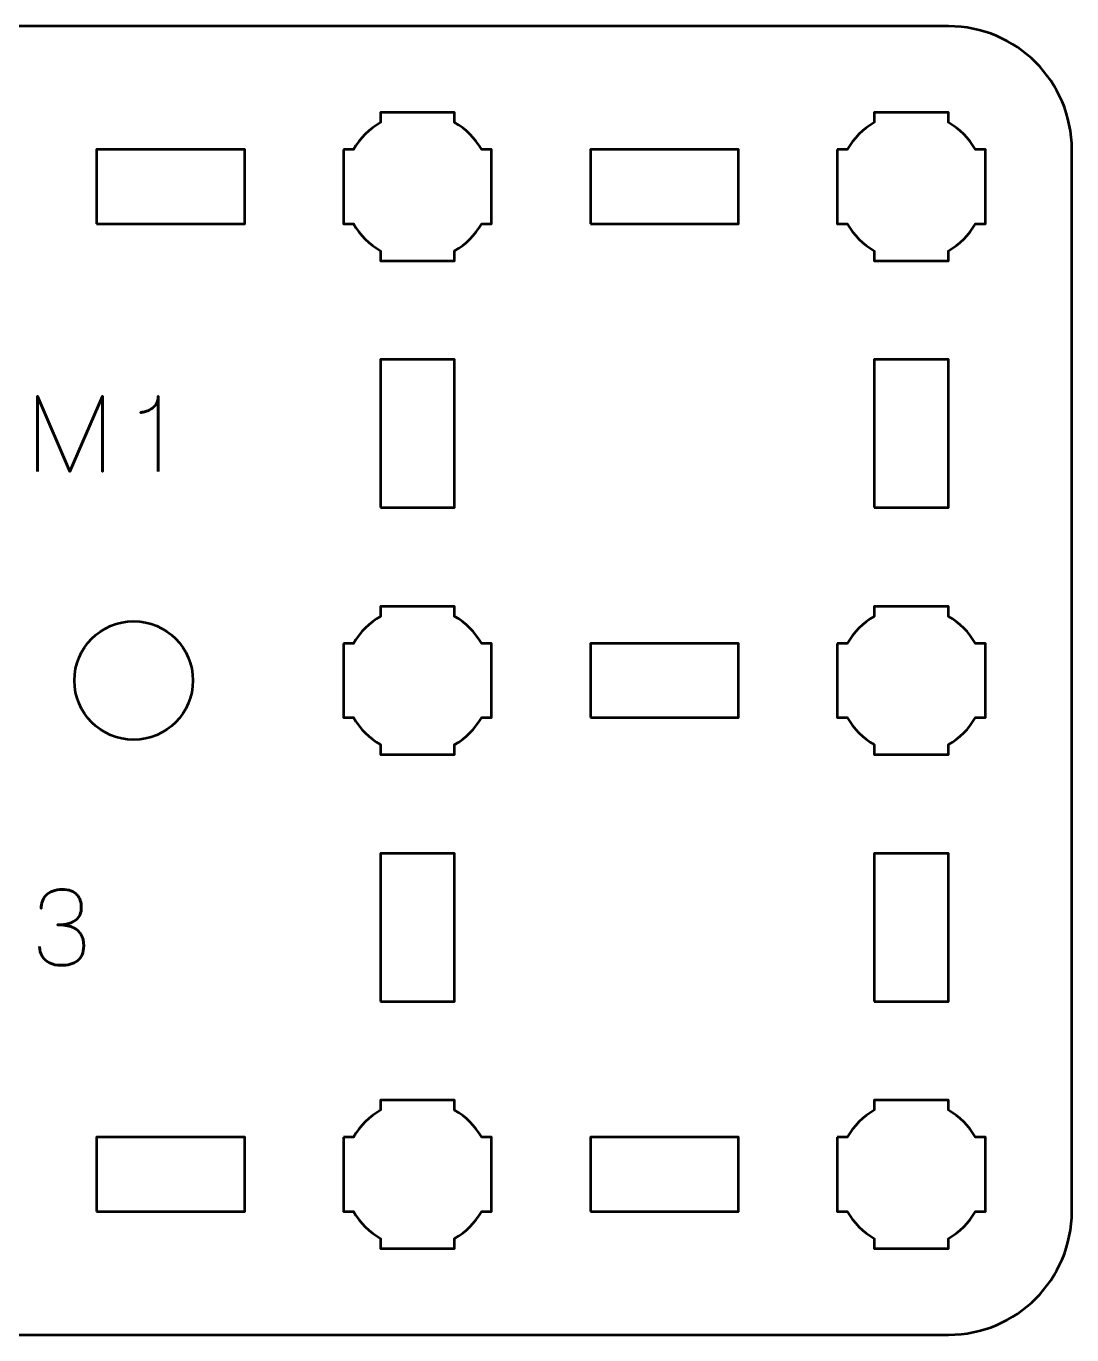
# Model space of a CAD drawing. Header units: centimetres. Extents: x -15.15 to -5.85, y -17.5 to -12.2.
# Drawn here: x -10.09 to -5.85, y -17.5 to -12.2 of the extents above; entities that cross this region are included whole.
import ezdxf

# ---------------------------------------------------------------- set-up
doc = ezdxf.new("R2010")
doc.units = ezdxf.units.CM
doc.header["$MEASUREMENT"] = 0
doc.layers.add('Layer 1', color=7, linetype='Continuous')

msp = doc.modelspace()

# ---------------------------------------------------------------- linework, layer by layer
at = {"layer": 'Layer 1', "lineweight": 53}
for points in [[(-8.65, -14.15), (-8.35, -14.15), (-8.35, -13.55), (-8.65, -13.55), (-8.65, -14.15)], [(-6.65, -14.15), (-6.35, -14.15), (-6.35, -13.55), (-6.65, -13.55), (-6.65, -14.15)], [(-8.65, -16.15), (-8.35, -16.15), (-8.35, -15.55), (-8.65, -15.55), (-8.65, -16.15)], [(-6.65, -16.15), (-6.35, -16.15), (-6.35, -15.55), (-6.65, -15.55), (-6.65, -16.15)]]:
    msp.add_lwpolyline(points, close=True, dxfattribs=at)
msp.add_ellipse((-9.65, -14.85), major_axis=(0, 0.24), ratio=1, dxfattribs=at)
for points, knots in [([(-15.15, -17), (-15.15, -17), (-15.15, -12.7), (-15.15, -12.7), (-15.15, -12.7), (-15.15, -12.42391), (-14.92609, -12.2), (-14.65, -12.2), (-14.65, -12.2), (-14.65, -12.2), (-6.35, -12.2), (-6.35, -12.2), (-6.35, -12.2), (-6.07391, -12.2), (-5.85, -12.42391), (-5.85, -12.7), (-5.85, -12.7), (-5.85, -12.7), (-5.85, -17), (-5.85, -17), (-5.85, -17), (-5.85, -17.27609), (-6.07391, -17.5), (-6.35, -17.5), (-6.35, -17.5), (-6.35, -17.5), (-14.65, -17.5), (-14.65, -17.5), (-14.65, -17.5), (-14.92609, -17.5), (-15.15, -17.27609), (-15.15, -17)], [0, 0, 0, 0, 0.125, 0.125, 0.125, 0.125, 0.25, 0.25, 0.25, 0.25, 0.375, 0.375, 0.375, 0.375, 0.5, 0.5, 0.5, 0.5, 0.625, 0.625, 0.625, 0.625, 0.75, 0.75, 0.75, 0.75, 0.875, 0.875, 0.875, 0.875, 1, 1, 1, 1]), ([(-8.8, -12.7), (-8.8, -12.7), (-8.75985, -12.7), (-8.75985, -12.7), (-8.75985, -12.7), (-8.7335, -12.65447), (-8.69553, -12.6165), (-8.65, -12.59015), (-8.65, -12.59015), (-8.65, -12.59015), (-8.65, -12.55), (-8.65, -12.55), (-8.65, -12.55), (-8.65, -12.55), (-8.5, -12.55), (-8.5, -12.55), (-8.5, -12.55), (-8.5, -12.55), (-8.35, -12.55), (-8.35, -12.55), (-8.35, -12.55), (-8.35, -12.55), (-8.35, -12.59015), (-8.35, -12.59015), (-8.35, -12.59015), (-8.30447, -12.6165), (-8.2665, -12.65447), (-8.24015, -12.7), (-8.24015, -12.7), (-8.24015, -12.7), (-8.2, -12.7), (-8.2, -12.7), (-8.2, -12.7), (-8.2, -12.7), (-8.2, -12.85), (-8.2, -12.85), (-8.2, -12.85), (-8.2, -12.85), (-8.2, -13), (-8.2, -13), (-8.2, -13), (-8.2, -13), (-8.24015, -13), (-8.24015, -13), (-8.24015, -13), (-8.2665, -13.04553), (-8.30447, -13.0835), (-8.35, -13.10985), (-8.35, -13.10985), (-8.35, -13.10985), (-8.35, -13.15), (-8.35, -13.15), (-8.35, -13.15), (-8.35, -13.15), (-8.5, -13.15), (-8.5, -13.15), (-8.5, -13.15), (-8.5, -13.15), (-8.65, -13.15), (-8.65, -13.15), (-8.65, -13.15), (-8.65, -13.15), (-8.65, -13.10985), (-8.65, -13.10985), (-8.65, -13.10985), (-8.69553, -13.0835), (-8.7335, -13.04553), (-8.75985, -13), (-8.75985, -13), (-8.75985, -13), (-8.8, -13), (-8.8, -13), (-8.8, -13), (-8.8, -13), (-8.8, -12.85), (-8.8, -12.85), (-8.8, -12.85), (-8.8, -12.85), (-8.8, -12.7), (-8.8, -12.7)], [0, 0, 0, 0, 0.05, 0.05, 0.05, 0.05, 0.1, 0.1, 0.1, 0.1, 0.15, 0.15, 0.15, 0.15, 0.2, 0.2, 0.2, 0.2, 0.25, 0.25, 0.25, 0.25, 0.3, 0.3, 0.3, 0.3, 0.35, 0.35, 0.35, 0.35, 0.4, 0.4, 0.4, 0.4, 0.45, 0.45, 0.45, 0.45, 0.5, 0.5, 0.5, 0.5, 0.55, 0.55, 0.55, 0.55, 0.6, 0.6, 0.6, 0.6, 0.65, 0.65, 0.65, 0.65, 0.7, 0.7, 0.7, 0.7, 0.75, 0.75, 0.75, 0.75, 0.8, 0.8, 0.8, 0.8, 0.85, 0.85, 0.85, 0.85, 0.9, 0.9, 0.9, 0.9, 0.95, 0.95, 0.95, 0.95, 1, 1, 1, 1]), ([(-6.8, -12.7), (-6.8, -12.7), (-6.75985, -12.7), (-6.75985, -12.7), (-6.75985, -12.7), (-6.7335, -12.65447), (-6.69553, -12.6165), (-6.65, -12.59015), (-6.65, -12.59015), (-6.65, -12.59015), (-6.65, -12.55), (-6.65, -12.55), (-6.65, -12.55), (-6.65, -12.55), (-6.5, -12.55), (-6.5, -12.55), (-6.5, -12.55), (-6.5, -12.55), (-6.35, -12.55), (-6.35, -12.55), (-6.35, -12.55), (-6.35, -12.55), (-6.35, -12.59015), (-6.35, -12.59015), (-6.35, -12.59015), (-6.30447, -12.6165), (-6.2665, -12.65447), (-6.24015, -12.7), (-6.24015, -12.7), (-6.24015, -12.7), (-6.2, -12.7), (-6.2, -12.7), (-6.2, -12.7), (-6.2, -12.7), (-6.2, -12.85), (-6.2, -12.85), (-6.2, -12.85), (-6.2, -12.85), (-6.2, -13), (-6.2, -13), (-6.2, -13), (-6.2, -13), (-6.24015, -13), (-6.24015, -13), (-6.24015, -13), (-6.2665, -13.04553), (-6.30447, -13.0835), (-6.35, -13.10985), (-6.35, -13.10985), (-6.35, -13.10985), (-6.35, -13.15), (-6.35, -13.15), (-6.35, -13.15), (-6.35, -13.15), (-6.5, -13.15), (-6.5, -13.15), (-6.5, -13.15), (-6.5, -13.15), (-6.65, -13.15), (-6.65, -13.15), (-6.65, -13.15), (-6.65, -13.15), (-6.65, -13.10985), (-6.65, -13.10985), (-6.65, -13.10985), (-6.69553, -13.0835), (-6.7335, -13.04553), (-6.75985, -13), (-6.75985, -13), (-6.75985, -13), (-6.8, -13), (-6.8, -13), (-6.8, -13), (-6.8, -13), (-6.8, -12.85), (-6.8, -12.85), (-6.8, -12.85), (-6.8, -12.85), (-6.8, -12.7), (-6.8, -12.7)], [0, 0, 0, 0, 0.05, 0.05, 0.05, 0.05, 0.1, 0.1, 0.1, 0.1, 0.15, 0.15, 0.15, 0.15, 0.2, 0.2, 0.2, 0.2, 0.25, 0.25, 0.25, 0.25, 0.3, 0.3, 0.3, 0.3, 0.35, 0.35, 0.35, 0.35, 0.4, 0.4, 0.4, 0.4, 0.45, 0.45, 0.45, 0.45, 0.5, 0.5, 0.5, 0.5, 0.55, 0.55, 0.55, 0.55, 0.6, 0.6, 0.6, 0.6, 0.65, 0.65, 0.65, 0.65, 0.7, 0.7, 0.7, 0.7, 0.75, 0.75, 0.75, 0.75, 0.8, 0.8, 0.8, 0.8, 0.85, 0.85, 0.85, 0.85, 0.9, 0.9, 0.9, 0.9, 0.95, 0.95, 0.95, 0.95, 1, 1, 1, 1]), ([(-9.8, -13), (-9.8, -13), (-9.8, -12.7), (-9.8, -12.7), (-9.8, -12.7), (-9.8, -12.7), (-9.2, -12.7), (-9.2, -12.7), (-9.2, -12.7), (-9.2, -12.7), (-9.2, -13), (-9.2, -13), (-9.2, -13), (-9.2, -13), (-9.8, -13), (-9.8, -13)], [0, 0, 0, 0, 0.25, 0.25, 0.25, 0.25, 0.5, 0.5, 0.5, 0.5, 0.75, 0.75, 0.75, 0.75, 1, 1, 1, 1]), ([(-7.8, -13), (-7.8, -13), (-7.8, -12.7), (-7.8, -12.7), (-7.8, -12.7), (-7.8, -12.7), (-7.2, -12.7), (-7.2, -12.7), (-7.2, -12.7), (-7.2, -12.7), (-7.2, -13), (-7.2, -13), (-7.2, -13), (-7.2, -13), (-7.8, -13), (-7.8, -13)], [0, 0, 0, 0, 0.25, 0.25, 0.25, 0.25, 0.5, 0.5, 0.5, 0.5, 0.75, 0.75, 0.75, 0.75, 1, 1, 1, 1]), ([(-8.8, -14.7), (-8.8, -14.7), (-8.75985, -14.7), (-8.75985, -14.7), (-8.75985, -14.7), (-8.7335, -14.65447), (-8.69553, -14.6165), (-8.65, -14.59015), (-8.65, -14.59015), (-8.65, -14.59015), (-8.65, -14.55), (-8.65, -14.55), (-8.65, -14.55), (-8.65, -14.55), (-8.5, -14.55), (-8.5, -14.55), (-8.5, -14.55), (-8.5, -14.55), (-8.35, -14.55), (-8.35, -14.55), (-8.35, -14.55), (-8.35, -14.55), (-8.35, -14.59015), (-8.35, -14.59015), (-8.35, -14.59015), (-8.30447, -14.6165), (-8.2665, -14.65447), (-8.24015, -14.7), (-8.24015, -14.7), (-8.24015, -14.7), (-8.2, -14.7), (-8.2, -14.7), (-8.2, -14.7), (-8.2, -14.7), (-8.2, -14.85), (-8.2, -14.85), (-8.2, -14.85), (-8.2, -14.85), (-8.2, -15), (-8.2, -15), (-8.2, -15), (-8.2, -15), (-8.24015, -15), (-8.24015, -15), (-8.24015, -15), (-8.2665, -15.04553), (-8.30447, -15.0835), (-8.35, -15.10985), (-8.35, -15.10985), (-8.35, -15.10985), (-8.35, -15.15), (-8.35, -15.15), (-8.35, -15.15), (-8.35, -15.15), (-8.5, -15.15), (-8.5, -15.15), (-8.5, -15.15), (-8.5, -15.15), (-8.65, -15.15), (-8.65, -15.15), (-8.65, -15.15), (-8.65, -15.15), (-8.65, -15.10985), (-8.65, -15.10985), (-8.65, -15.10985), (-8.69553, -15.0835), (-8.7335, -15.04553), (-8.75985, -15), (-8.75985, -15), (-8.75985, -15), (-8.8, -15), (-8.8, -15), (-8.8, -15), (-8.8, -15), (-8.8, -14.85), (-8.8, -14.85), (-8.8, -14.85), (-8.8, -14.85), (-8.8, -14.7), (-8.8, -14.7)], [0, 0, 0, 0, 0.05, 0.05, 0.05, 0.05, 0.1, 0.1, 0.1, 0.1, 0.15, 0.15, 0.15, 0.15, 0.2, 0.2, 0.2, 0.2, 0.25, 0.25, 0.25, 0.25, 0.3, 0.3, 0.3, 0.3, 0.35, 0.35, 0.35, 0.35, 0.4, 0.4, 0.4, 0.4, 0.45, 0.45, 0.45, 0.45, 0.5, 0.5, 0.5, 0.5, 0.55, 0.55, 0.55, 0.55, 0.6, 0.6, 0.6, 0.6, 0.65, 0.65, 0.65, 0.65, 0.7, 0.7, 0.7, 0.7, 0.75, 0.75, 0.75, 0.75, 0.8, 0.8, 0.8, 0.8, 0.85, 0.85, 0.85, 0.85, 0.9, 0.9, 0.9, 0.9, 0.95, 0.95, 0.95, 0.95, 1, 1, 1, 1]), ([(-6.8, -14.7), (-6.8, -14.7), (-6.75985, -14.7), (-6.75985, -14.7), (-6.75985, -14.7), (-6.7335, -14.65447), (-6.69553, -14.6165), (-6.65, -14.59015), (-6.65, -14.59015), (-6.65, -14.59015), (-6.65, -14.55), (-6.65, -14.55), (-6.65, -14.55), (-6.65, -14.55), (-6.5, -14.55), (-6.5, -14.55), (-6.5, -14.55), (-6.5, -14.55), (-6.35, -14.55), (-6.35, -14.55), (-6.35, -14.55), (-6.35, -14.55), (-6.35, -14.59015), (-6.35, -14.59015), (-6.35, -14.59015), (-6.30447, -14.6165), (-6.2665, -14.65447), (-6.24015, -14.7), (-6.24015, -14.7), (-6.24015, -14.7), (-6.2, -14.7), (-6.2, -14.7), (-6.2, -14.7), (-6.2, -14.7), (-6.2, -14.85), (-6.2, -14.85), (-6.2, -14.85), (-6.2, -14.85), (-6.2, -15), (-6.2, -15), (-6.2, -15), (-6.2, -15), (-6.24015, -15), (-6.24015, -15), (-6.24015, -15), (-6.2665, -15.04553), (-6.30447, -15.0835), (-6.35, -15.10985), (-6.35, -15.10985), (-6.35, -15.10985), (-6.35, -15.15), (-6.35, -15.15), (-6.35, -15.15), (-6.35, -15.15), (-6.5, -15.15), (-6.5, -15.15), (-6.5, -15.15), (-6.5, -15.15), (-6.65, -15.15), (-6.65, -15.15), (-6.65, -15.15), (-6.65, -15.15), (-6.65, -15.10985), (-6.65, -15.10985), (-6.65, -15.10985), (-6.69553, -15.0835), (-6.7335, -15.04553), (-6.75985, -15), (-6.75985, -15), (-6.75985, -15), (-6.8, -15), (-6.8, -15), (-6.8, -15), (-6.8, -15), (-6.8, -14.85), (-6.8, -14.85), (-6.8, -14.85), (-6.8, -14.85), (-6.8, -14.7), (-6.8, -14.7)], [0, 0, 0, 0, 0.05, 0.05, 0.05, 0.05, 0.1, 0.1, 0.1, 0.1, 0.15, 0.15, 0.15, 0.15, 0.2, 0.2, 0.2, 0.2, 0.25, 0.25, 0.25, 0.25, 0.3, 0.3, 0.3, 0.3, 0.35, 0.35, 0.35, 0.35, 0.4, 0.4, 0.4, 0.4, 0.45, 0.45, 0.45, 0.45, 0.5, 0.5, 0.5, 0.5, 0.55, 0.55, 0.55, 0.55, 0.6, 0.6, 0.6, 0.6, 0.65, 0.65, 0.65, 0.65, 0.7, 0.7, 0.7, 0.7, 0.75, 0.75, 0.75, 0.75, 0.8, 0.8, 0.8, 0.8, 0.85, 0.85, 0.85, 0.85, 0.9, 0.9, 0.9, 0.9, 0.95, 0.95, 0.95, 0.95, 1, 1, 1, 1]), ([(-7.8, -15), (-7.8, -15), (-7.8, -14.7), (-7.8, -14.7), (-7.8, -14.7), (-7.8, -14.7), (-7.2, -14.7), (-7.2, -14.7), (-7.2, -14.7), (-7.2, -14.7), (-7.2, -15), (-7.2, -15), (-7.2, -15), (-7.2, -15), (-7.8, -15), (-7.8, -15)], [0, 0, 0, 0, 0.25, 0.25, 0.25, 0.25, 0.5, 0.5, 0.5, 0.5, 0.75, 0.75, 0.75, 0.75, 1, 1, 1, 1]), ([(-8.8, -16.7), (-8.8, -16.7), (-8.75985, -16.7), (-8.75985, -16.7), (-8.75985, -16.7), (-8.7335, -16.65447), (-8.69553, -16.6165), (-8.65, -16.59015), (-8.65, -16.59015), (-8.65, -16.59015), (-8.65, -16.55), (-8.65, -16.55), (-8.65, -16.55), (-8.65, -16.55), (-8.5, -16.55), (-8.5, -16.55), (-8.5, -16.55), (-8.5, -16.55), (-8.35, -16.55), (-8.35, -16.55), (-8.35, -16.55), (-8.35, -16.55), (-8.35, -16.59015), (-8.35, -16.59015), (-8.35, -16.59015), (-8.30447, -16.6165), (-8.2665, -16.65447), (-8.24015, -16.7), (-8.24015, -16.7), (-8.24015, -16.7), (-8.2, -16.7), (-8.2, -16.7), (-8.2, -16.7), (-8.2, -16.7), (-8.2, -16.85), (-8.2, -16.85), (-8.2, -16.85), (-8.2, -16.85), (-8.2, -17), (-8.2, -17), (-8.2, -17), (-8.2, -17), (-8.24015, -17), (-8.24015, -17), (-8.24015, -17), (-8.2665, -17.04553), (-8.30447, -17.0835), (-8.35, -17.10985), (-8.35, -17.10985), (-8.35, -17.10985), (-8.35, -17.15), (-8.35, -17.15), (-8.35, -17.15), (-8.35, -17.15), (-8.5, -17.15), (-8.5, -17.15), (-8.5, -17.15), (-8.5, -17.15), (-8.65, -17.15), (-8.65, -17.15), (-8.65, -17.15), (-8.65, -17.15), (-8.65, -17.10985), (-8.65, -17.10985), (-8.65, -17.10985), (-8.69553, -17.0835), (-8.7335, -17.04553), (-8.75985, -17), (-8.75985, -17), (-8.75985, -17), (-8.8, -17), (-8.8, -17), (-8.8, -17), (-8.8, -17), (-8.8, -16.85), (-8.8, -16.85), (-8.8, -16.85), (-8.8, -16.85), (-8.8, -16.7), (-8.8, -16.7)], [0, 0, 0, 0, 0.05, 0.05, 0.05, 0.05, 0.1, 0.1, 0.1, 0.1, 0.15, 0.15, 0.15, 0.15, 0.2, 0.2, 0.2, 0.2, 0.25, 0.25, 0.25, 0.25, 0.3, 0.3, 0.3, 0.3, 0.35, 0.35, 0.35, 0.35, 0.4, 0.4, 0.4, 0.4, 0.45, 0.45, 0.45, 0.45, 0.5, 0.5, 0.5, 0.5, 0.55, 0.55, 0.55, 0.55, 0.6, 0.6, 0.6, 0.6, 0.65, 0.65, 0.65, 0.65, 0.7, 0.7, 0.7, 0.7, 0.75, 0.75, 0.75, 0.75, 0.8, 0.8, 0.8, 0.8, 0.85, 0.85, 0.85, 0.85, 0.9, 0.9, 0.9, 0.9, 0.95, 0.95, 0.95, 0.95, 1, 1, 1, 1]), ([(-6.8, -16.7), (-6.8, -16.7), (-6.75985, -16.7), (-6.75985, -16.7), (-6.75985, -16.7), (-6.7335, -16.65447), (-6.69553, -16.6165), (-6.65, -16.59015), (-6.65, -16.59015), (-6.65, -16.59015), (-6.65, -16.55), (-6.65, -16.55), (-6.65, -16.55), (-6.65, -16.55), (-6.5, -16.55), (-6.5, -16.55), (-6.5, -16.55), (-6.5, -16.55), (-6.35, -16.55), (-6.35, -16.55), (-6.35, -16.55), (-6.35, -16.55), (-6.35, -16.59015), (-6.35, -16.59015), (-6.35, -16.59015), (-6.30447, -16.6165), (-6.2665, -16.65447), (-6.24015, -16.7), (-6.24015, -16.7), (-6.24015, -16.7), (-6.2, -16.7), (-6.2, -16.7), (-6.2, -16.7), (-6.2, -16.7), (-6.2, -16.85), (-6.2, -16.85), (-6.2, -16.85), (-6.2, -16.85), (-6.2, -17), (-6.2, -17), (-6.2, -17), (-6.2, -17), (-6.24015, -17), (-6.24015, -17), (-6.24015, -17), (-6.2665, -17.04553), (-6.30447, -17.0835), (-6.35, -17.10985), (-6.35, -17.10985), (-6.35, -17.10985), (-6.35, -17.15), (-6.35, -17.15), (-6.35, -17.15), (-6.35, -17.15), (-6.5, -17.15), (-6.5, -17.15), (-6.5, -17.15), (-6.5, -17.15), (-6.65, -17.15), (-6.65, -17.15), (-6.65, -17.15), (-6.65, -17.15), (-6.65, -17.10985), (-6.65, -17.10985), (-6.65, -17.10985), (-6.69553, -17.0835), (-6.7335, -17.04553), (-6.75985, -17), (-6.75985, -17), (-6.75985, -17), (-6.8, -17), (-6.8, -17), (-6.8, -17), (-6.8, -17), (-6.8, -16.85), (-6.8, -16.85), (-6.8, -16.85), (-6.8, -16.85), (-6.8, -16.7), (-6.8, -16.7)], [0, 0, 0, 0, 0.05, 0.05, 0.05, 0.05, 0.1, 0.1, 0.1, 0.1, 0.15, 0.15, 0.15, 0.15, 0.2, 0.2, 0.2, 0.2, 0.25, 0.25, 0.25, 0.25, 0.3, 0.3, 0.3, 0.3, 0.35, 0.35, 0.35, 0.35, 0.4, 0.4, 0.4, 0.4, 0.45, 0.45, 0.45, 0.45, 0.5, 0.5, 0.5, 0.5, 0.55, 0.55, 0.55, 0.55, 0.6, 0.6, 0.6, 0.6, 0.65, 0.65, 0.65, 0.65, 0.7, 0.7, 0.7, 0.7, 0.75, 0.75, 0.75, 0.75, 0.8, 0.8, 0.8, 0.8, 0.85, 0.85, 0.85, 0.85, 0.9, 0.9, 0.9, 0.9, 0.95, 0.95, 0.95, 0.95, 1, 1, 1, 1]), ([(-9.8, -17), (-9.8, -17), (-9.8, -16.7), (-9.8, -16.7), (-9.8, -16.7), (-9.8, -16.7), (-9.2, -16.7), (-9.2, -16.7), (-9.2, -16.7), (-9.2, -16.7), (-9.2, -17), (-9.2, -17), (-9.2, -17), (-9.2, -17), (-9.8, -17), (-9.8, -17)], [0, 0, 0, 0, 0.25, 0.25, 0.25, 0.25, 0.5, 0.5, 0.5, 0.5, 0.75, 0.75, 0.75, 0.75, 1, 1, 1, 1]), ([(-7.8, -17), (-7.8, -17), (-7.8, -16.7), (-7.8, -16.7), (-7.8, -16.7), (-7.8, -16.7), (-7.2, -16.7), (-7.2, -16.7), (-7.2, -16.7), (-7.2, -16.7), (-7.2, -17), (-7.2, -17), (-7.2, -17), (-7.2, -17), (-7.8, -17), (-7.8, -17)], [0, 0, 0, 0, 0.25, 0.25, 0.25, 0.25, 0.5, 0.5, 0.5, 0.5, 0.75, 0.75, 0.75, 0.75, 1, 1, 1, 1])]:
    msp.add_open_spline(points, degree=3, knots=knots, dxfattribs=at)
at = {"layer": 'Layer 1', "color": 5, "lineweight": 53}
for points, knots in [([(-10.03942, -14.00346), (-10.03942, -14.00346), (-10.03942, -13.69824), (-10.03942, -13.69824), (-10.03942, -13.69824), (-10.03942, -13.69824), (-9.90819, -14.00346), (-9.90819, -14.00346), (-9.90819, -14.00346), (-9.90819, -14.00346), (-9.77653, -13.69824), (-9.77653, -13.69824), (-9.77653, -13.69824), (-9.77653, -13.69824), (-9.77653, -14.00346), (-9.77653, -14.00346), (-9.77653, -14.00346), (-9.77653, -14.00346), (-9.77653, -13.69824), (-9.77653, -13.69824), (-9.77653, -13.69824), (-9.77653, -13.69824), (-9.90819, -14.00346), (-9.90819, -14.00346), (-9.90819, -14.00346), (-9.90819, -14.00346), (-10.03942, -13.69824), (-10.03942, -13.69824), (-10.03942, -13.69824), (-10.03942, -13.69824), (-10.03942, -14.00346), (-10.03942, -14.00346)], [0, 0, 0, 0, 0.125, 0.125, 0.125, 0.125, 0.25, 0.25, 0.25, 0.25, 0.375, 0.375, 0.375, 0.375, 0.5, 0.5, 0.5, 0.5, 0.625, 0.625, 0.625, 0.625, 0.75, 0.75, 0.75, 0.75, 0.875, 0.875, 0.875, 0.875, 1, 1, 1, 1]), ([(-9.55047, -14.00346), (-9.55047, -14.00346), (-9.55047, -13.69824), (-9.55047, -13.69824), (-9.55047, -13.69824), (-9.55054, -13.70861), (-9.55238, -13.7175), (-9.55591, -13.72491), (-9.55591, -13.72491), (-9.55936, -13.73239), (-9.56395, -13.73853), (-9.56959, -13.74346), (-9.56959, -13.74346), (-9.57524, -13.7484), (-9.58131, -13.75235), (-9.5878, -13.75532), (-9.5878, -13.75532), (-9.59429, -13.75821), (-9.60057, -13.7604), (-9.60664, -13.76174), (-9.60664, -13.76174), (-9.61277, -13.76315), (-9.618, -13.764), (-9.62244, -13.76428), (-9.62244, -13.76428), (-9.618, -13.764), (-9.61277, -13.76315), (-9.60664, -13.76174), (-9.60664, -13.76174), (-9.60057, -13.7604), (-9.59429, -13.75821), (-9.5878, -13.75532), (-9.5878, -13.75532), (-9.58131, -13.75235), (-9.57524, -13.7484), (-9.56959, -13.74346), (-9.56959, -13.74346), (-9.56395, -13.73853), (-9.55936, -13.73239), (-9.55591, -13.72491), (-9.55591, -13.72491), (-9.55238, -13.7175), (-9.55054, -13.70861), (-9.55047, -13.69824), (-9.55047, -13.69824), (-9.55047, -13.69824), (-9.55047, -14.00346), (-9.55047, -14.00346)], [0, 0, 0, 0, 0.0833333, 0.0833333, 0.0833333, 0.0833333, 0.1666667, 0.1666667, 0.1666667, 0.1666667, 0.25, 0.25, 0.25, 0.25, 0.3333333, 0.3333333, 0.3333333, 0.3333333, 0.4166667, 0.4166667, 0.4166667, 0.4166667, 0.5, 0.5, 0.5, 0.5, 0.5833333, 0.5833333, 0.5833333, 0.5833333, 0.6666667, 0.6666667, 0.6666667, 0.6666667, 0.75, 0.75, 0.75, 0.75, 0.8333333, 0.8333333, 0.8333333, 0.8333333, 0.9166667, 0.9166667, 0.9166667, 0.9166667, 1, 1, 1, 1]), ([(-10.03099, -15.92684), (-10.03092, -15.94208), (-10.02739, -15.95534), (-10.02041, -15.96684), (-10.02041, -15.96684), (-10.01342, -15.97827), (-10.00347, -15.98723), (-9.99049, -15.99365), (-9.99049, -15.99365), (-9.97751, -16.00007), (-9.96192, -16.00332), (-9.94378, -16.00346), (-9.94378, -16.00346), (-9.93017, -16.00346), (-9.91782, -16.00205), (-9.9066, -15.99909), (-9.9066, -15.99909), (-9.89545, -15.99612), (-9.88586, -15.99154), (-9.87774, -15.98526), (-9.87774, -15.98526), (-9.86963, -15.97898), (-9.86342, -15.97086), (-9.85898, -15.96099), (-9.85898, -15.96099), (-9.8546, -15.95104), (-9.85242, -15.93911), (-9.85235, -15.92514), (-9.85235, -15.92514), (-9.85227, -15.90652), (-9.85608, -15.89078), (-9.86363, -15.87801), (-9.86363, -15.87801), (-9.87118, -15.86524), (-9.8829, -15.85565), (-9.89863, -15.84909), (-9.89863, -15.84909), (-9.91436, -15.84252), (-9.93454, -15.83921), (-9.95902, -15.83921), (-9.95902, -15.83921), (-9.94075, -15.83928), (-9.92544, -15.83759), (-9.91295, -15.83413), (-9.91295, -15.83413), (-9.90053, -15.83067), (-9.89059, -15.8258), (-9.88311, -15.81945), (-9.88311, -15.81945), (-9.87563, -15.81317), (-9.8702, -15.80569), (-9.86695, -15.79709), (-9.86695, -15.79709), (-9.86363, -15.78855), (-9.86201, -15.77917), (-9.86208, -15.76894), (-9.86208, -15.76894), (-9.86201, -15.7587), (-9.86342, -15.74925), (-9.86624, -15.7405), (-9.86624, -15.7405), (-9.869, -15.73175), (-9.87351, -15.72406), (-9.87965, -15.7175), (-9.87965, -15.7175), (-9.88579, -15.71094), (-9.8939, -15.70579), (-9.90385, -15.70212), (-9.90385, -15.70212), (-9.91387, -15.69845), (-9.92608, -15.69662), (-9.9404, -15.69655), (-9.9404, -15.69655), (-9.95465, -15.69662), (-9.96714, -15.69873), (-9.97772, -15.70283), (-9.97772, -15.70283), (-9.98838, -15.70692), (-9.99712, -15.71249), (-10.00418, -15.71962), (-10.00418, -15.71962), (-10.01116, -15.72674), (-10.01639, -15.73486), (-10.01984, -15.74403), (-10.01984, -15.74403), (-10.02337, -15.7532), (-10.02506, -15.76294), (-10.02506, -15.77317), (-10.02506, -15.77317), (-10.02506, -15.76294), (-10.02337, -15.7532), (-10.01984, -15.74403), (-10.01984, -15.74403), (-10.01639, -15.73486), (-10.01116, -15.72674), (-10.00418, -15.71962), (-10.00418, -15.71962), (-9.99712, -15.71249), (-9.98838, -15.70692), (-9.97772, -15.70283), (-9.97772, -15.70283), (-9.96714, -15.69873), (-9.95465, -15.69662), (-9.9404, -15.69655), (-9.9404, -15.69655), (-9.92608, -15.69662), (-9.91387, -15.69845), (-9.90385, -15.70212), (-9.90385, -15.70212), (-9.8939, -15.70579), (-9.88579, -15.71094), (-9.87965, -15.7175), (-9.87965, -15.7175), (-9.87351, -15.72406), (-9.869, -15.73175), (-9.86624, -15.7405), (-9.86624, -15.7405), (-9.86342, -15.74925), (-9.86201, -15.7587), (-9.86208, -15.76894), (-9.86208, -15.76894), (-9.86201, -15.77917), (-9.86363, -15.78855), (-9.86695, -15.79709), (-9.86695, -15.79709), (-9.8702, -15.80569), (-9.87563, -15.81317), (-9.88311, -15.81945), (-9.88311, -15.81945), (-9.89059, -15.8258), (-9.90053, -15.83067), (-9.91295, -15.83413), (-9.91295, -15.83413), (-9.92544, -15.83759), (-9.94075, -15.83928), (-9.95902, -15.83921), (-9.95902, -15.83921), (-9.93454, -15.83921), (-9.91436, -15.84252), (-9.89863, -15.84909), (-9.89863, -15.84909), (-9.8829, -15.85565), (-9.87118, -15.86524), (-9.86363, -15.87801), (-9.86363, -15.87801), (-9.85608, -15.89078), (-9.85227, -15.90652), (-9.85235, -15.92514), (-9.85235, -15.92514), (-9.85242, -15.93911), (-9.8546, -15.95104), (-9.85898, -15.96099), (-9.85898, -15.96099), (-9.86342, -15.97086), (-9.86963, -15.97898), (-9.87774, -15.98526), (-9.87774, -15.98526), (-9.88586, -15.99154), (-9.89545, -15.99612), (-9.9066, -15.99909), (-9.9066, -15.99909), (-9.91782, -16.00205), (-9.93017, -16.00346), (-9.94378, -16.00346), (-9.94378, -16.00346), (-9.96192, -16.00332), (-9.97751, -16.00007), (-9.99049, -15.99365), (-9.99049, -15.99365), (-10.00347, -15.98723), (-10.01342, -15.97827), (-10.02041, -15.96684), (-10.02041, -15.96684), (-10.02739, -15.95534), (-10.03092, -15.94208), (-10.03099, -15.92684)], [0, 0, 0, 0, 0.0227273, 0.0227273, 0.0227273, 0.0227273, 0.0454545, 0.0454545, 0.0454545, 0.0454545, 0.0681818, 0.0681818, 0.0681818, 0.0681818, 0.0909091, 0.0909091, 0.0909091, 0.0909091, 0.1136364, 0.1136364, 0.1136364, 0.1136364, 0.1363636, 0.1363636, 0.1363636, 0.1363636, 0.1590909, 0.1590909, 0.1590909, 0.1590909, 0.1818182, 0.1818182, 0.1818182, 0.1818182, 0.2045455, 0.2045455, 0.2045455, 0.2045455, 0.2272727, 0.2272727, 0.2272727, 0.2272727, 0.25, 0.25, 0.25, 0.25, 0.2727273, 0.2727273, 0.2727273, 0.2727273, 0.2954545, 0.2954545, 0.2954545, 0.2954545, 0.3181818, 0.3181818, 0.3181818, 0.3181818, 0.3409091, 0.3409091, 0.3409091, 0.3409091, 0.3636364, 0.3636364, 0.3636364, 0.3636364, 0.3863636, 0.3863636, 0.3863636, 0.3863636, 0.4090909, 0.4090909, 0.4090909, 0.4090909, 0.4318182, 0.4318182, 0.4318182, 0.4318182, 0.4545455, 0.4545455, 0.4545455, 0.4545455, 0.4772727, 0.4772727, 0.4772727, 0.4772727, 0.5, 0.5, 0.5, 0.5, 0.5227273, 0.5227273, 0.5227273, 0.5227273, 0.5454545, 0.5454545, 0.5454545, 0.5454545, 0.5681818, 0.5681818, 0.5681818, 0.5681818, 0.5909091, 0.5909091, 0.5909091, 0.5909091, 0.6136364, 0.6136364, 0.6136364, 0.6136364, 0.6363636, 0.6363636, 0.6363636, 0.6363636, 0.6590909, 0.6590909, 0.6590909, 0.6590909, 0.6818182, 0.6818182, 0.6818182, 0.6818182, 0.7045455, 0.7045455, 0.7045455, 0.7045455, 0.7272727, 0.7272727, 0.7272727, 0.7272727, 0.75, 0.75, 0.75, 0.75, 0.7727273, 0.7727273, 0.7727273, 0.7727273, 0.7954545, 0.7954545, 0.7954545, 0.7954545, 0.8181818, 0.8181818, 0.8181818, 0.8181818, 0.8409091, 0.8409091, 0.8409091, 0.8409091, 0.8636364, 0.8636364, 0.8636364, 0.8636364, 0.8863636, 0.8863636, 0.8863636, 0.8863636, 0.9090909, 0.9090909, 0.9090909, 0.9090909, 0.9318182, 0.9318182, 0.9318182, 0.9318182, 0.9545455, 0.9545455, 0.9545455, 0.9545455, 0.9772727, 0.9772727, 0.9772727, 0.9772727, 1, 1, 1, 1])]:
    msp.add_open_spline(points, degree=3, knots=knots, dxfattribs=at)

doc.saveas('drawing.dxf')
